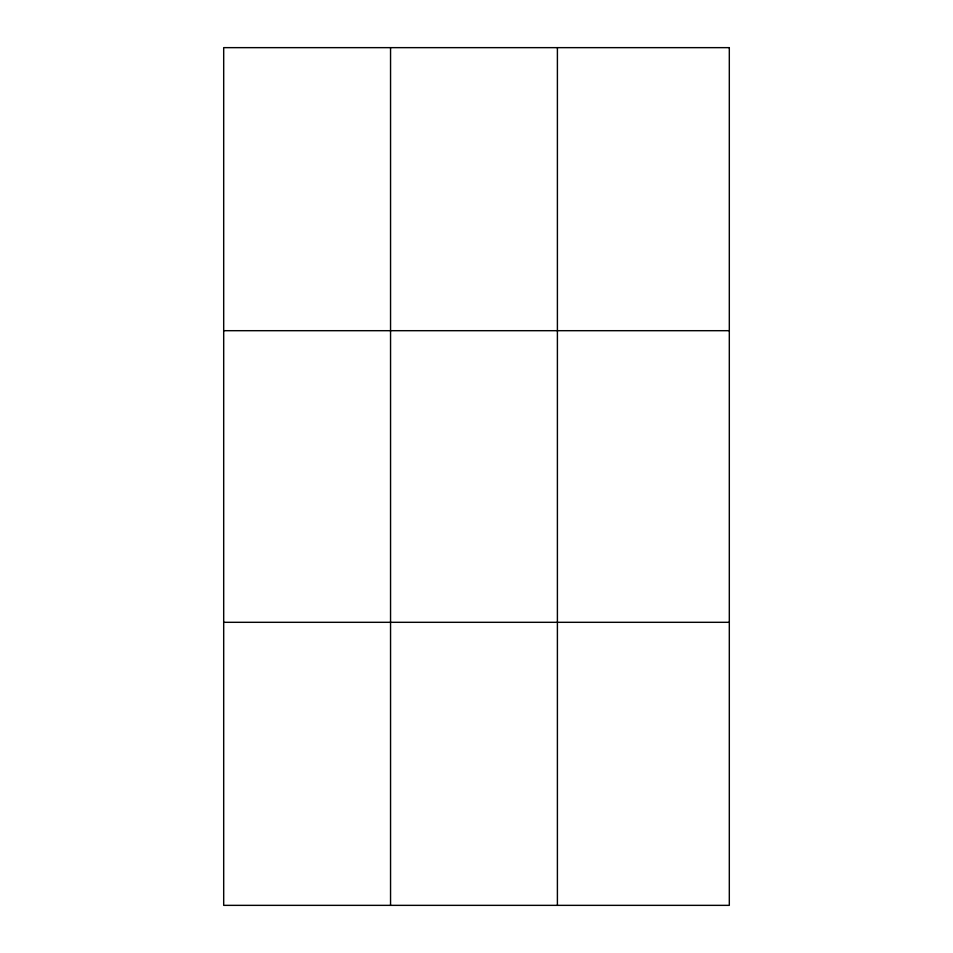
<?xml version="1.0" encoding="UTF-8"?>
<svg xmlns="http://www.w3.org/2000/svg" width="953" height="953" viewBox="0 0 953 953"><rect width="100%" height="100%" fill="white"/><g stroke="black" fill="none" stroke-linecap="round" stroke-linejoin="round"><path stroke-width="1.43" d="M390.551 47.65L390.551 905.35M557.398 47.65L557.398 905.35M223.693 330.691L729.307 330.691M223.693 622.309L729.307 622.309M729.307 47.65L729.307 905.35L223.693 905.35L223.693 47.65L729.307 47.65"/></g></svg>
